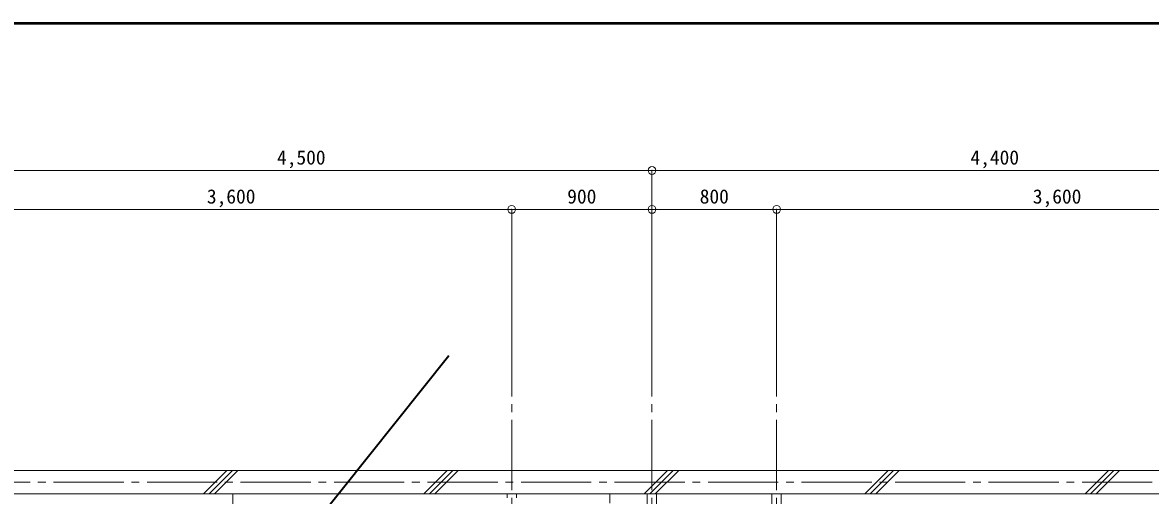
# Model space of a CAD drawing. Units: millimetres at full size, sheet at 1:50. Extents: x -9674 to 9699, y -6794 to 6791.
# Drawn here: x -2052 to 5186, y 3758 to 6791 of the extents above; entities that cross this region are included whole.
import ezdxf
from ezdxf.enums import TextEntityAlignment as Align

# ---------------------------------------------------------------- set-up
doc = ezdxf.new("R2010")
doc.units = ezdxf.units.MM
doc.header["$LTSCALE"] = 50
doc.header["$PDMODE"] = 32
doc.header["$PDSIZE"] = 50
doc.linetypes.add('CHAIN2', pattern=[12, 9, -1, 1, -1])
doc.linetypes.add('DASHED1', pattern=[1.8, 1.2, -0.6])
for name, color, linetype, lineweight in [('0-0_図面枠', 7, 'Continuous', 9), ('1-0_芯', 134, 'CHAIN2', 9), ('1-1_躯体', 134, 'Continuous', 9), ('1-2_間仕切', 134, 'Continuous', 9), ('1-4_仕上げ', 134, 'Continuous', 9), ('1-8_ハッチ', 134, 'Continuous', 9), ('1-B_寸法', 134, 'Continuous', 9), ('1-C_梁', 134, 'DASHED1', 9), ('3-E', 3, 'Continuous', 35)]:
    doc.layers.add(name, color=color, linetype=linetype, lineweight=lineweight)
doc.styles.add('ＭＳ ゴシック', font='')
doc.styles.get('ＭＳ ゴシック').set_extended_font_data('MS Gothic')

msp = doc.modelspace()

# ---------------------------------------------------------------- linework, layer by layer
at = {"layer": '0-0_図面枠'}
for p, q in [((9697.16, 6789.66), (-9672.16, 6789.66)), ((9695.4, 6787.9), (-9670.4, 6787.9)), ((-9668.64, 6786.14), (9693.64, 6786.14)), ((9691.87, 6784.38), (-9666.87, 6784.38)), ((9690.11, 6782.61), (-9665.11, 6782.61)), ((9688.35, 6780.85), (-9663.35, 6780.85))]:
    msp.add_line(p, q, dxfattribs=at)
msp.add_lwpolyline([(9698.92, -6793.93), (9698.92, 6791.43), (-9673.92, 6791.43)], dxfattribs=at)
at = {"layer": '1-0_芯'}
for p, q in [((1087.5, 4842.91), (1087.5, 1042.91)), ((1987.5, 4842.91), (1987.5, -3587.09)), ((2787.5, 4842.91), (2787.5, 1042.91)), ((-8452.5, 3842.91), (8157.5, 3842.91))]:
    msp.add_line(p, q, dxfattribs=at)
at = {"layer": '1-1_躯体'}
for p, q in [((-6652.5, 3917.91), (6047.5, 3917.91)), ((-6652.5, 3767.91), (6047.5, 3767.91))]:
    msp.add_line(p, q, dxfattribs=at)
at = {"layer": '1-2_間仕切'}
for p, q in [((1057.5, 3767.91), (1057.5, 3742.91)), ((1117.5, 3767.91), (1117.5, 3742.91)), ((1957.5, 3767.91), (1957.5, 1072.91)), ((2017.5, 3767.91), (2017.5, 1682.91)), ((2757.5, 3767.91), (2757.5, 3632.91)), ((2817.5, 3767.91), (2817.5, 3632.91))]:
    msp.add_line(p, q, dxfattribs=at)
at = {"layer": '1-4_仕上げ'}
msp.add_line((-702.5, 2859.58), (-702.5, 3767.91), dxfattribs=at)
at = {"layer": '1-8_ハッチ'}
for p, q in [((-890.31, 3767.91), (-740.31, 3917.91)), ((-854.96, 3767.91), (-704.96, 3917.91)), ((-819.6, 3767.91), (-669.6, 3917.91)), ((523.9, 3767.91), (673.9, 3917.91)), ((559.26, 3767.91), (709.26, 3917.91)), ((594.61, 3767.91), (744.61, 3917.91)), ((1938.12, 3767.91), (2088.12, 3917.91)), ((1973.47, 3767.91), (2123.47, 3917.91)), ((2008.83, 3767.91), (2158.83, 3917.91)), ((3352.33, 3767.91), (3502.33, 3917.91)), ((3387.68, 3767.91), (3537.68, 3917.91)), ((3423.04, 3767.91), (3573.04, 3917.91)), ((4766.54, 3767.91), (4916.54, 3917.91)), ((4801.9, 3767.91), (4951.9, 3917.91)), ((4837.25, 3767.91), (4987.25, 3917.91))]:
    msp.add_line(p, q, dxfattribs=at)
at = {"layer": '1-B_寸法'}
for p, q in [((-2512.5, 5842.91), (1987.5, 5842.91)), ((1987.5, 5842.91), (1987.5, 4842.91)), ((1987.5, 5842.91), (6387.5, 5842.91)), ((-2512.5, 5592.91), (1087.5, 5592.91)), ((1087.5, 5592.91), (1087.5, 4842.91)), ((1087.5, 5592.91), (1987.5, 5592.91)), ((1987.5, 5592.91), (2787.5, 5592.91)), ((2787.5, 5592.91), (2787.5, 4842.91)), ((2787.5, 5592.91), (6387.5, 5592.91))]:
    msp.add_line(p, q, dxfattribs=at)
for p in [(1987.5, 5842.91), (1087.5, 5592.91), (1987.5, 5592.91), (2787.5, 5592.91)]:
    msp.add_point(p, dxfattribs=at)
at = {"layer": '1-C_梁'}
msp.add_line((1717.5, 3767.91), (1717.5, 1072.91), dxfattribs=at)
at = {"layer": '3-E'}
msp.add_line((-614.37, 3031.59), (684.1, 4655.22), dxfattribs=at)

# ---------------------------------------------------------------- texts
at = {"layer": '1-B_寸法', "style": 'ＭＳ ゴシック'}
for s, p in [('4,500', (-418.75, 5852.91)), ('4,400', (4031.25, 5852.91)), ('3,600', (-868.75, 5602.91)), ('900', (1443.75, 5602.91)), ('800', (2293.75, 5602.91)), ('3,600', (4431.25, 5602.91))]:
    msp.add_text(s, height=91.64, dxfattribs=at).set_placement(p, align=Align.BOTTOM_LEFT)

doc.saveas('drawing.dxf')
